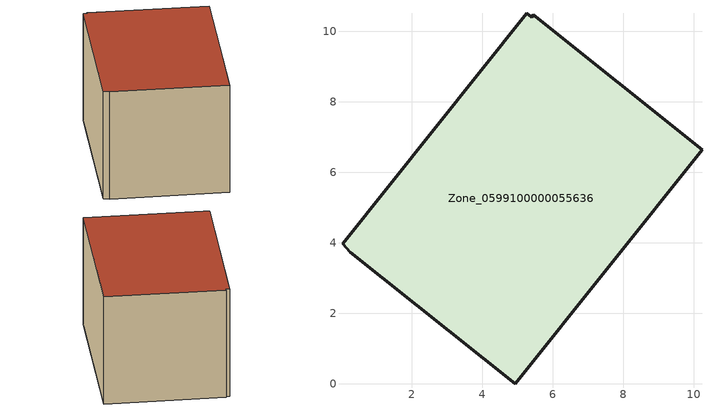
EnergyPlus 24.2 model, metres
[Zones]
Zone_0599100000055636
 floor ground (C_G): 0.25,3.74 0.03,3.97 5.25,10.52 5.39,10.41 5.44,10.47 10.23,6.64 4.93,0 z0.43
 wall outside (C_F): 10.23,6.64 5.44,10.47 5.39,10.41 5.25,10.52 0.03,3.97 0.25,3.74 4.93,0 10.23,6.64 z0.43:6.45
 roof outside (C_R): 0.03,3.97 0.25,3.74 4.93,0 10.23,6.64 5.44,10.47 5.39,10.41 5.25,10.52 z6.45
[BUILDING]
Pand.0599100000055636: North Axis=0; Terrain=City; Loads Convergence Tolerance Value=0.04; Temperature Convergence Tolerance Value=0.4; Solar Distribution=FullExterior; Maximum Number of Warmup Days=25; Minimum Number of Warmup Days=1
[Site:Location]
Rotterdam.The.Hague.AP_ZH_NLD Design_Conditions: Latitude=51.96; Longitude=4.45; Time Zone=1; Elevation=-4.5
[SITE:GROUNDTEMPERATURE:BUILDINGSURFACE]
18, 18, 18, 18, 18, 18, 18, 18, 18, 18, 18, 18
[MATERIAL] Thermal Absorptance=0.9; Solar Absorptance=0.7; Visible Absorptance=0.7
Name | Roughness | Thickness | Conductivity | Density | Specific Heat
G.TC.1946-1964 | MediumSmooth | 0.15 | 1 | 540 | 1210
F.TC.1946-1964 | Rough | 0.3 | 0.857143 | 1920 | 840
R.TC.1946-1964 | MediumRough | 0.2 | 0.235294 | 1500 | 1000
[CONSTRUCTION]
C_G: G.TC.1946-1964
C_F: F.TC.1946-1964
C_R: R.TC.1946-1964
[ZONE]
Zone_0599100000055636: Type=1; Multiplier=1; Ceiling Height=Autocalculate; Volume=Autocalculate; Floor Area=autocalculate; Part of Total Floor Area=Yes
[ZONEINFILTRATION:DESIGNFLOWRATE]
Infil_Zone_0599100000055636: Zone or ZoneList or Space or SpaceList=Zone_0599100000055636; Schedule=AlwaysOn; Design Flow Rate Calculation Method=Flow/Area; Flow Rate per Floor Area=0.003; Constant Term Coefficient=1; Temperature Term Coefficient=0; Velocity Term Coefficient=0; Velocity Squared Term Coefficient=0
[HVACTEMPLATE:ZONE:IDEALLOADSAIRSYSTEM]
Zone_0599100000055636: Maximum Heating Supply Air Temperature=50; Minimum Cooling Supply Air Temperature=13; Maximum Heating Supply Air Humidity Ratio=0.0156; Minimum Cooling Supply Air Humidity Ratio=0.0077; Heating Limit=NoLimit; Cooling Limit=NoLimit; Dehumidification Control Type=ConstantSensibleHeatRatio; Cooling Sensible Heat Ratio=0.7; Dehumidification Setpoint=60; Humidification Control Type=None; Humidification Setpoint=30; Outdoor Air Method=None; Outdoor Air Flow Rate per Person=0.00944; Outdoor Air Flow Rate per Zone Floor Area=0; Outdoor Air Flow Rate per Zone=0; Demand Controlled Ventilation Type=None; Outdoor Air Economizer Type=NoEconomizer; Heat Recovery Type=None; Sensible Heat Recovery Effectiveness=0.7; Latent Heat Recovery Effectiveness=0.65
[ZONECONTROL:THERMOSTAT]
ThermostatControl_Zone_0599100000055636: Zone or ZoneList=Zone_0599100000055636; Control Type Schedule=DualSetpointControlType; Control 1=Thermostat_Zone_0599100000055636; Temperature Difference Between Cutout And Setpoint=0
[THERMOSTATSETPOINT:DUALSETPOINT]
Thermostat_Zone_0599100000055636: Heating Setpoint Temperature Schedule=HeatingSetpoint_Zone_0599100000055636; Cooling Setpoint Temperature Schedule=CoolingSetpoint_Zone_0599100000055636
[SCHEDULE:COMPACT]
HeatingSetpoint_Zone_0599100000055636: Through: 12/31, For: AllDays, Until: 24:00, 21
CoolingSetpoint_Zone_0599100000055636: Through: 12/31, For: AllDays, Until: 24:00, 24
DualSetpointControlType: Through: 12/31, For: AllDays, Until: 24:00, 4
AlwaysOn: Through: 12/31, For: AllDays, Until: 24:00, 1
